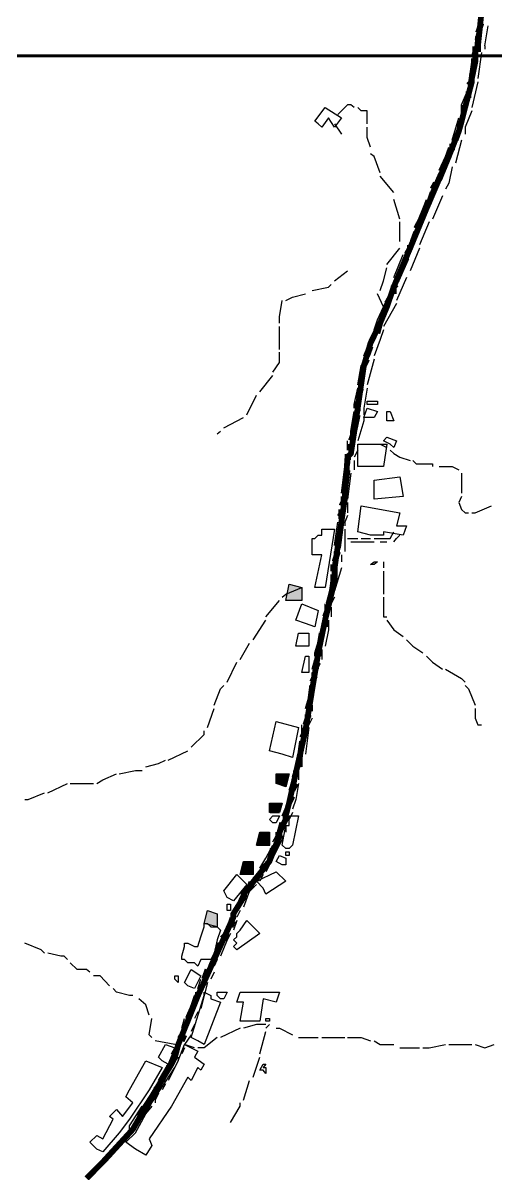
# Model space of a CAD drawing. Header units: millimetres. Extents: x -3588 to 75209, y -3737 to 38254.
# Drawn here: x 1543.4 to 1739.9, y 22630 to 23107.9 of the extents above; entities that cross this region are included whole.
import ezdxf

# ---------------------------------------------------------------- set-up
doc = ezdxf.new("R2010")
doc.units = ezdxf.units.MM
doc.layers.add('H', color=250, linetype='Continuous')
doc.layers.add('P', color=253, linetype='Continuous')

msp = doc.modelspace()

# ---------------------------------------------------------------- hatches: boundary and pattern name
at = {"layer": 'H', "linetype": 'Continuous'}
for points in [[(1653.925, 22874.599), (1659.574, 22873.462), (1659.574, 22867.829), (1652.789, 22867.829), (1653.925, 22874.599), (1653.925, 22874.599)], [(1648.564, 22796.116), (1653.925, 22796.116), (1652.789, 22790.755), (1648.564, 22792.163), (1648.564, 22796.116), (1648.564, 22796.116)], [(1646.019, 22783.986), (1651.38, 22783.986), (1649.972, 22779.745), (1646.019, 22779.745), (1646.019, 22783.986), (1646.019, 22783.986)], [(1641.794, 22771.839), (1646.019, 22771.839), (1646.019, 22766.205), (1640.37, 22766.205), (1641.794, 22771.839), (1641.794, 22771.839)], [(1635.008, 22759.42), (1639.249, 22759.42), (1639.249, 22754.059), (1633.6, 22754.059), (1635.008, 22759.42), (1635.008, 22759.42)], [(1620.045, 22739.095), (1624.286, 22737.975), (1624.286, 22732.326), (1618.925, 22733.734), (1620.045, 22739.095), (1620.045, 22739.095)]]:
    msp.add_hatch(color=256, dxfattribs=at).paths.add_polyline_path(points)

# ---------------------------------------------------------------- linework, layer by layer
at = {"layer": 'P'}
for points, const_width in [([(1733.815, 23111.998), (1732.407, 23098.458), (1732.407, 23097.034), (1731.271, 23097.034), (1731.271, 23091.673), (1729.862, 23084.903), (1729.862, 23083.495), (1727.03, 23072.757), (1725.621, 23067.123), (1724.501, 23063.17), (1720.26, 23052.432), (1710.946, 23030.699), (1704.176, 23014.327), (1697.391, 22998.243), (1694.574, 22990.049), (1691.758, 22983.28), (1687.805, 22975.086), (1684.972, 22965.5), (1682.443, 22947.992), (1681.019, 22938.389), (1679.611, 22929.075), (1678.202, 22927.667), (1677.066, 22911.295), (1677.066, 22910.159), (1672.841, 22881.656), (1672.841, 22876.295), (1668.888, 22859.923), (1666.056, 22846.368), (1660.694, 22813.912), (1653.925, 22783.986), (1652.516, 22778.624), (1652.516, 22777.2), (1649.972, 22771.839), (1649.972, 22770.43), (1645.731, 22759.708), (1640.37, 22752.938), (1635.008, 22746.153), (1635.008, 22744.744), (1630.783, 22737.975), (1630.783, 22736.551), (1623.998, 22721.603), (1616.092, 22704.095), (1607.914, 22683.77), (1606.506, 22678.409), (1605.081, 22675.576), (1596.904, 22662.037), (1588.998, 22648.482), (1576.579, 22634.927), (1569.809, 22628.157)], 2.417), ([(1733.815, 23111.998), (1732.407, 23098.458), (1732.407, 23097.034), (1731.271, 23097.034), (1731.271, 23091.673), (1729.862, 23084.903), (1729.862, 23083.495), (1727.03, 23072.757), (1725.621, 23067.123), (1724.501, 23063.17), (1720.26, 23052.432), (1710.946, 23030.699), (1704.176, 23014.327), (1697.391, 22998.243), (1694.574, 22990.049), (1691.758, 22983.28), (1687.805, 22975.086), (1684.972, 22965.5), (1682.443, 22947.992), (1681.019, 22938.389), (1679.611, 22929.075), (1678.202, 22927.667), (1677.066, 22911.295), (1677.066, 22910.159), (1672.841, 22881.656), (1672.841, 22876.295), (1668.888, 22859.923), (1666.056, 22846.368), (1660.694, 22813.912), (1653.925, 22783.986), (1652.516, 22778.624), (1652.516, 22777.2), (1649.972, 22771.839), (1649.972, 22770.43), (1645.731, 22759.708), (1640.37, 22752.938), (1635.008, 22746.153), (1635.008, 22744.744), (1630.783, 22737.975), (1630.783, 22736.551), (1623.998, 22721.603), (1616.092, 22704.095), (1607.914, 22683.77), (1606.506, 22678.409), (1605.081, 22675.576), (1596.904, 22662.037), (1588.998, 22648.482), (1576.579, 22634.927), (1569.809, 22628.157)], 1.2), ([(1733.815, 23107.773), (1732.407, 23103.82)], 2.417), ([(1732.407, 23102.395), (1732.407, 23098.458)], 2.417), ([(1732.407, 23097.034), (1731.271, 23097.034), (1731.271, 23091.673), (1729.862, 23086.312)], 2.417), ([(-3179.405, 23094.217), (12021.226, 23094.217)], 1.2), ([(1729.862, 23084.903), (1729.862, 23083.495), (1728.454, 23082.071)], 2.417), ([(1728.454, 23079.542), (1728.454, 23076.709)], 2.417), ([(1727.03, 23073.893), (1727.03, 23072.757), (1725.621, 23067.123), (1724.501, 23064.579)], 2.417), ([(1724.501, 23063.17), (1723.093, 23059.217)], 2.417), ([(1721.669, 23057.809), (1721.669, 23054.976)], 2.417), ([(1720.26, 23052.432), (1716.307, 23042.846)], 2.417), ([(1714.899, 23041.421), (1713.491, 23038.893)], 2.417), ([(1713.491, 23037.484), (1712.082, 23033.243)], 2.417), ([(1710.946, 23032.107), (1710.946, 23030.699), (1706.705, 23022.521)], 2.417), ([(1706.705, 23021.097), (1705.297, 23017.16)], 2.417), ([(1704.176, 23015.735), (1704.176, 23014.327), (1702.768, 23011.782)], 2.417), ([(1702.768, 23010.374), (1698.527, 23000.772)], 2.417), ([(1698.527, 22999.363), (1697.391, 22998.243), (1697.391, 22995.411)], 2.417), ([(1695.983, 22994.002), (1694.574, 22991.458)], 2.417), ([(1694.574, 22990.049), (1691.758, 22983.28), (1690.621, 22979.039)], 2.417), ([(1689.213, 22977.919), (1687.805, 22975.086)], 2.417), ([(1687.805, 22973.678), (1686.38, 22969.725)], 2.417), ([(1686.38, 22968.316), (1684.972, 22965.5), (1683.852, 22957.594)], 2.417), ([(1683.852, 22956.185), (1682.443, 22951.944)], 2.417), ([(1682.443, 22950.808), (1682.443, 22947.992), (1682.443, 22946.583)], 2.417), ([(1682.443, 22945.175), (1681.019, 22938.389), (1679.611, 22934.436)], 2.417), ([(1679.611, 22933.028), (1679.611, 22930.484)], 2.417), ([(1679.611, 22927.667), (1678.202, 22927.667), (1678.202, 22924.85)], 2.417), ([(1678.202, 22922.306), (1677.066, 22912.703)], 2.417), ([(1677.066, 22910.159), (1675.658, 22907.342)], 2.417), ([(1675.658, 22905.934), (1675.658, 22901.981)], 2.417), ([(1675.658, 22900.573), (1674.25, 22889.834)], 2.417), ([(1674.25, 22888.426), (1672.841, 22884.201)], 2.417), ([(1672.841, 22883.065), (1672.841, 22881.656), (1672.841, 22878.824)], 2.417), ([(1672.841, 22877.415), (1672.841, 22876.295), (1670.297, 22866.693)], 2.417), ([(1670.297, 22865.284), (1668.888, 22861.331)], 2.417), ([(1668.888, 22859.923), (1668.888, 22857.09)], 2.417), ([(1667.48, 22854.562), (1666.056, 22846.368), (1666.056, 22844.96)], 2.417), ([(1666.056, 22842.415), (1664.647, 22839.598)], 2.417), ([(1664.647, 22836.766), (1663.527, 22834.237)], 2.417), ([(1663.527, 22832.813), (1662.119, 22822.09)], 2.417), ([(1662.119, 22820.682), (1660.694, 22816.441)], 2.417), ([(1660.694, 22815.321), (1660.694, 22813.912), (1659.286, 22811.08)], 2.417), ([(1659.286, 22809.671), (1657.878, 22798.949)], 2.417), ([(1656.741, 22797.525), (1656.741, 22794.996)], 2.417), ([(1656.741, 22792.163), (1655.333, 22789.347)], 2.417), ([(1655.333, 22786.802), (1653.925, 22783.986), (1652.516, 22778.624), (1652.516, 22777.2)], 2.417), ([(1651.108, 22775.792), (1649.972, 22771.839)], 2.417), ([(1649.972, 22770.43), (1648.564, 22767.886)], 2.417), ([(1647.155, 22765.069), (1645.731, 22759.708), (1643.202, 22756.875)], 2.417), ([(1641.794, 22754.347), (1640.37, 22752.938), (1640.37, 22751.514)], 2.417), ([(1638.961, 22750.106), (1636.417, 22747.561)], 2.417), ([(1636.417, 22746.153), (1635.008, 22746.153), (1635.008, 22744.744), (1630.783, 22737.975), (1630.783, 22736.551)], 2.417), ([(1630.783, 22735.142), (1629.647, 22732.614)], 2.417), ([(1628.239, 22729.781), (1626.831, 22727.236)], 2.417), ([(1625.406, 22725.828), (1623.998, 22721.603), (1621.469, 22716.226)], 2.417), ([(1620.045, 22714.817), (1618.637, 22710.865)], 2.417), ([(1618.637, 22709.456), (1617.228, 22706.912)], 2.417), ([(1616.092, 22705.503), (1616.092, 22704.095), (1611.867, 22694.493)], 2.417), ([(1611.867, 22693.373), (1610.459, 22690.54)], 2.417), ([(1610.459, 22687.723), (1609.322, 22685.179)], 2.417), ([(1607.914, 22683.77), (1606.506, 22678.409), (1605.081, 22675.576), (1603.673, 22674.168)], 2.417), ([(1602.553, 22671.639), (1601.145, 22668.807)], 2.417), ([(1601.145, 22667.398), (1598.312, 22664.854)], 2.417), ([(1598.312, 22663.446), (1596.904, 22662.037), (1591.542, 22653.843)], 2.417)]:
    msp.add_lwpolyline(points, dxfattribs=dict(at, const_width=const_width))
for points in [[(1733.815, 23111.998), (1731.271, 23100.987)], [(1735.224, 23098.458), (1736.632, 23106.636)], [(1729.862, 23094.217), (1731.271, 23098.458)], [(1731.271, 23099.867), (1731.271, 23098.458)], [(1735.224, 23098.458), (1735.224, 23097.034)], [(1728.454, 23082.071), (1729.862, 23091.673), (1729.862, 23093.081)], [(1733.815, 23095.626), (1732.407, 23084.903)], [(1732.407, 23083.495), (1729.862, 23072.757)], [(1725.621, 23069.94), (1725.621, 23073.893), (1728.454, 23080.662)], [(1681.019, 23072.757), (1679.611, 23073.893), (1678.202, 23073.893), (1675.658, 23071.348), (1674.25, 23069.94)], [(1666.056, 23065.987), (1664.647, 23067.123), (1668.888, 23072.757), (1675.658, 23068.532), (1672.841, 23064.579), (1670.297, 23068.532), (1667.48, 23064.579), (1666.056, 23065.987)], [(1686.38, 23065.987), (1686.38, 23071.348), (1683.852, 23071.348), (1682.443, 23072.757)], [(1729.862, 23071.348), (1727.03, 23064.579), (1727.03, 23061.746)], [(1672.841, 23065.987), (1675.658, 23061.746)], [(1687.805, 23056.385), (1686.38, 23060.338), (1686.38, 23064.579)], [(1721.669, 23059.217), (1724.501, 23068.532)], [(1716.307, 23046.798), (1718.852, 23052.432), (1720.26, 23056.385)], [(1725.621, 23059.217), (1723.093, 23049.615)], [(1691.758, 23045.662), (1689.213, 23052.432), (1687.805, 23053.568)], [(1712.082, 23036.06), (1716.307, 23045.662)], [(1721.669, 23048.207), (1720.26, 23041.421), (1718.852, 23038.893)], [(1697.391, 23037.484), (1691.758, 23044.254)], [(1717.716, 23036.06), (1713.491, 23026.474)], [(1699.935, 23026.474), (1697.391, 23034.652)], [(1706.705, 23023.929), (1709.538, 23030.699), (1710.946, 23034.652)], [(1699.935, 23017.16), (1699.935, 23018.568), (1699.935, 23025.338)], [(1702.768, 23012.919), (1704.176, 23015.735), (1706.705, 23022.521)], [(1712.082, 23025.338), (1708.129, 23015.735)], [(1694.574, 23007.557), (1699.935, 23014.327)], [(1697.391, 23002.196), (1701.344, 23011.782)], [(1708.129, 23014.327), (1704.176, 23005.013)], [(1672.841, 23000.772), (1678.202, 23005.013)], [(1691.758, 22996.835), (1693.166, 23000.772), (1694.574, 23006.149)], [(1702.768, 23002.196), (1698.527, 22992.594)], [(1663.527, 22996.835), (1670.297, 22998.243), (1671.433, 22999.363)], [(1693.166, 22990.049), (1697.391, 22999.363)], [(1652.516, 22992.594), (1655.333, 22994.002), (1660.694, 22995.411)], [(1693.166, 22990.049), (1690.621, 22995.411)], [(1649.972, 22983.28), (1649.972, 22985.824), (1651.108, 22992.594)], [(1689.213, 22980.447), (1690.621, 22984.688), (1693.166, 22990.049)], [(1698.527, 22991.458), (1693.166, 22981.871)], [(1649.972, 22972.269), (1649.972, 22981.871)], [(1684.972, 22969.725), (1687.805, 22976.51), (1689.213, 22979.039)], [(1693.166, 22980.447), (1691.758, 22976.51), (1689.213, 22969.725)], [(1647.155, 22962.955), (1649.972, 22966.908), (1649.972, 22971.133)], [(1682.443, 22957.594), (1683.852, 22965.5), (1684.972, 22966.908)], [(1689.213, 22968.316), (1686.38, 22957.594)], [(1641.794, 22954.761), (1647.155, 22961.547)], [(1681.019, 22949.4), (1682.443, 22956.185)], [(1686.38, 22956.185), (1684.972, 22947.992)], [(1636.417, 22945.175), (1640.37, 22953.353)], [(1687.805, 22949.4), (1686.38, 22949.4), (1686.38, 22950.808), (1690.621, 22950.808), (1690.621, 22949.4), (1687.805, 22949.4)], [(1679.611, 22935.861), (1679.611, 22938.389), (1681.019, 22946.583)], [(1681.019, 22947.992), (1681.019, 22949.4)], [(1687.805, 22944.039), (1684.972, 22944.039), (1686.38, 22947.992), (1690.621, 22946.583), (1689.213, 22944.039), (1687.805, 22944.039)], [(1684.972, 22947.992), (1684.972, 22945.175)], [(1694.574, 22944.039), (1694.574, 22946.583), (1695.983, 22946.583), (1697.391, 22942.63), (1694.574, 22942.63), (1694.574, 22944.039)], [(1626.831, 22939.798), (1635.008, 22944.039)], [(1684.972, 22944.039), (1684.972, 22942.63), (1682.443, 22934.436)], [(1623.998, 22937.269), (1625.406, 22938.389)], [(1695.983, 22933.028), (1693.166, 22934.436), (1694.574, 22935.861), (1698.527, 22934.436), (1697.391, 22931.62), (1695.983, 22933.028)], [(1678.202, 22930.484), (1678.202, 22934.436)], [(1682.443, 22930.484), (1681.019, 22927.667)], [(1682.443, 22927.667), (1682.443, 22933.028), (1694.574, 22933.028), (1693.166, 22923.714), (1682.443, 22923.714), (1682.443, 22927.667)], [(1682.443, 22933.028), (1684.972, 22933.028)], [(1686.38, 22933.028), (1691.758, 22933.028), (1694.574, 22931.62)], [(1695.983, 22930.484), (1697.391, 22929.075), (1699.935, 22927.667), (1704.176, 22926.259)], [(1678.202, 22924.85), (1678.202, 22929.075)], [(1681.019, 22926.259), (1681.019, 22922.306)], [(1705.297, 22926.259), (1706.705, 22924.85), (1713.491, 22924.85), (1713.491, 22923.714)], [(1675.658, 22912.703), (1677.066, 22923.714)], [(1716.307, 22923.714), (1717.716, 22923.714), (1721.669, 22923.714), (1724.501, 22922.306)], [(1679.611, 22920.897), (1678.202, 22910.159)], [(1689.213, 22914.112), (1689.213, 22918.065), (1699.935, 22919.473), (1701.344, 22911.295), (1689.213, 22910.159), (1689.213, 22914.112)], [(1725.621, 22920.897), (1725.621, 22919.473), (1725.621, 22914.112), (1725.621, 22912.703)], [(1675.658, 22908.75), (1675.658, 22910.159), (1675.658, 22911.295)], [(1678.202, 22908.75), (1678.202, 22904.525)], [(1687.805, 22895.211), (1682.443, 22896.62), (1683.852, 22907.342), (1699.935, 22904.525), (1698.527, 22899.148), (1702.768, 22899.148), (1701.344, 22895.211), (1693.166, 22896.62), (1693.166, 22895.211), (1687.805, 22895.211)], [(1725.621, 22911.295), (1724.501, 22908.75), (1725.621, 22905.934), (1727.03, 22904.525), (1728.454, 22904.525)], [(1729.862, 22904.525), (1731.271, 22904.525), (1738.04, 22907.342)], [(1674.25, 22903.389), (1675.658, 22905.934)], [(1678.202, 22903.389), (1677.066, 22900.573), (1677.066, 22899.148)], [(1667.48, 22873.462), (1664.647, 22873.462), (1667.48, 22887.017), (1663.527, 22887.017), (1663.527, 22893.787), (1664.647, 22893.787), (1666.056, 22895.211), (1667.48, 22895.211), (1667.48, 22897.74), (1672.841, 22897.74), (1668.888, 22873.462), (1667.48, 22873.462)], [(1672.841, 22890.97), (1674.25, 22900.573)], [(1677.066, 22897.74), (1677.066, 22893.787)], [(1677.066, 22893.787), (1677.066, 22892.379)], [(1677.066, 22892.379), (1677.066, 22888.426)], [(1678.202, 22893.787), (1682.443, 22893.787)], [(1679.611, 22892.379), (1683.852, 22892.379), (1689.213, 22892.379)], [(1683.852, 22893.787), (1684.972, 22893.787), (1687.805, 22893.787)], [(1689.213, 22893.787), (1693.166, 22893.787), (1695.983, 22893.787), (1697.391, 22896.62)], [(1691.758, 22892.379), (1694.574, 22892.379)], [(1697.391, 22892.379), (1698.527, 22893.787), (1699.935, 22895.211)], [(1672.841, 22885.609), (1672.841, 22888.426)], [(1671.433, 22880.248), (1671.433, 22883.065)], [(1675.658, 22887.017), (1675.658, 22884.201)], [(1689.213, 22883.065), (1687.805, 22883.065), (1689.213, 22884.201), (1690.621, 22884.201), (1689.213, 22883.065)], [(1693.166, 22884.201), (1693.166, 22881.656)], [(1670.297, 22868.101), (1671.433, 22876.295), (1671.433, 22878.824)], [(1675.658, 22881.656), (1672.841, 22872.054)], [(1693.166, 22880.248), (1693.166, 22870.646)], [(1651.108, 22869.509), (1652.516, 22870.646), (1659.286, 22873.462)], [(1653.925, 22874.887), (1659.286, 22873.462), (1659.286, 22868.101), (1652.516, 22868.101), (1653.925, 22874.887), (1653.925, 22874.887)], [(1672.841, 22869.509), (1671.433, 22866.693)], [(1693.166, 22869.509), (1693.166, 22861.331), (1694.574, 22861.331)], [(1644.323, 22861.331), (1649.972, 22868.101)], [(1660.694, 22858.499), (1656.741, 22859.923), (1659.286, 22866.693), (1666.056, 22863.876), (1664.647, 22857.09), (1660.694, 22858.499)], [(1668.888, 22862.74), (1668.888, 22866.693)], [(1671.433, 22865.284), (1671.433, 22861.331)], [(1638.961, 22851.729), (1644.323, 22859.923)], [(1667.48, 22857.09), (1668.888, 22861.331)], [(1670.297, 22859.923), (1670.297, 22855.97), (1668.888, 22849.185)], [(1694.574, 22859.923), (1697.391, 22855.97), (1701.344, 22853.138)], [(1659.286, 22854.562), (1662.119, 22854.562), (1662.119, 22849.185), (1656.741, 22849.185), (1657.878, 22854.562), (1659.286, 22854.562)], [(1664.647, 22844.96), (1664.647, 22846.368), (1667.48, 22855.97)], [(1633.6, 22843.551), (1637.553, 22850.321)], [(1702.768, 22851.729), (1705.297, 22849.185), (1709.538, 22846.368)], [(1660.694, 22838.174), (1659.286, 22838.174), (1660.694, 22844.96), (1662.119, 22844.96), (1662.119, 22838.174), (1660.694, 22838.174)], [(1667.48, 22847.776), (1667.48, 22843.551)], [(1710.946, 22844.96), (1713.491, 22842.415), (1717.716, 22839.598)], [(1628.239, 22834.237), (1632.192, 22842.415)], [(1663.527, 22839.598), (1664.647, 22843.551)], [(1666.056, 22842.415), (1666.056, 22839.598)], [(1663.527, 22835.646), (1663.527, 22838.174)], [(1664.647, 22836.766), (1663.527, 22827.452)], [(1718.852, 22839.598), (1725.621, 22835.646), (1727.03, 22834.237)], [(1622.878, 22824.635), (1625.406, 22831.405), (1626.831, 22832.813)], [(1660.694, 22823.227), (1663.527, 22832.813)], [(1727.03, 22832.813), (1728.454, 22831.405), (1731.271, 22824.635)], [(1620.045, 22815.321), (1622.878, 22823.227)], [(1660.694, 22817.849), (1660.694, 22820.682)], [(1663.527, 22824.635), (1663.527, 22822.09)], [(1731.271, 22823.227), (1731.271, 22819.274), (1732.407, 22816.441), (1733.815, 22816.441)], [(1651.108, 22804.31), (1645.731, 22805.719), (1648.564, 22817.849), (1657.878, 22815.321), (1655.333, 22802.902), (1651.108, 22804.31)], [(1659.286, 22812.488), (1659.286, 22813.912), (1659.286, 22816.441)], [(1663.527, 22819.274), (1662.119, 22816.441)], [(1613.275, 22807.127), (1618.637, 22812.488), (1618.637, 22813.912)], [(1656.741, 22800.357), (1659.286, 22811.08)], [(1662.119, 22815.321), (1660.694, 22804.31)], [(1594.359, 22798.949), (1599.72, 22800.357), (1602.553, 22801.766)], [(1603.673, 22801.766), (1611.867, 22805.719)], [(1659.286, 22802.902), (1659.286, 22798.949)], [(1583.348, 22796.116), (1590.134, 22797.525), (1592.951, 22797.525)], [(1655.333, 22794.996), (1656.741, 22798.949)], [(1657.878, 22797.525), (1657.878, 22793.588)], [(1553.71, 22788.211), (1561.903, 22792.163)], [(1563.024, 22792.163), (1567.265, 22792.163), (1571.218, 22792.163), (1572.626, 22792.163)], [(1574.034, 22792.163), (1576.579, 22793.588), (1582.228, 22796.116)], [(1648.564, 22796.116), (1653.925, 22796.116), (1652.516, 22790.755), (1648.564, 22792.163), (1648.564, 22796.116), (1648.564, 22796.116)], [(1653.925, 22789.347), (1655.333, 22793.588)], [(1657.878, 22792.163), (1656.741, 22785.394), (1655.333, 22781.441)], [(1544.107, 22785.394), (1545.532, 22785.394), (1552.301, 22788.211)], [(1651.108, 22778.624), (1653.925, 22785.394), (1653.925, 22788.211)], [(1645.731, 22783.986), (1651.108, 22783.986), (1649.972, 22780.033), (1645.731, 22780.033), (1645.731, 22783.986), (1645.731, 22783.986)], [(1647.155, 22775.792), (1645.731, 22777.2), (1647.155, 22778.624), (1649.972, 22778.624), (1648.564, 22775.792), (1647.155, 22775.792)], [(1652.516, 22765.069), (1651.108, 22766.477), (1652.516, 22774.671), (1653.925, 22774.671), (1653.925, 22778.624), (1657.878, 22778.624), (1655.333, 22766.477), (1653.925, 22765.069), (1652.516, 22765.069)], [(1655.333, 22780.033), (1653.925, 22777.2)], [(1649.972, 22773.263), (1651.108, 22775.792)], [(1652.516, 22774.671), (1652.516, 22771.839)], [(1641.794, 22771.839), (1645.731, 22771.839), (1645.731, 22766.477), (1640.37, 22766.477), (1641.794, 22771.839), (1641.794, 22771.839)], [(1647.155, 22767.886), (1648.564, 22770.43), (1648.564, 22771.839)], [(1651.108, 22770.43), (1651.108, 22769.022), (1647.155, 22761.116)], [(1641.794, 22756.875), (1644.323, 22761.116), (1647.155, 22766.477)], [(1652.516, 22762.252), (1652.516, 22763.661), (1653.925, 22763.661), (1653.925, 22762.252), (1652.516, 22762.252)], [(1635.008, 22759.708), (1638.961, 22759.708), (1638.961, 22754.347), (1633.6, 22754.347), (1635.008, 22759.708), (1635.008, 22759.708)], [(1651.108, 22758.3), (1648.564, 22759.708), (1649.972, 22762.252), (1652.516, 22761.116), (1652.516, 22758.3), (1651.108, 22758.3)], [(1628.239, 22744.744), (1626.831, 22747.561), (1632.192, 22754.347), (1636.417, 22750.106), (1630.783, 22743.336), (1628.239, 22744.744)], [(1638.961, 22752.938), (1641.794, 22755.467)], [(1643.202, 22748.697), (1640.37, 22751.514), (1648.564, 22755.467), (1652.516, 22751.514), (1644.323, 22746.153), (1643.202, 22748.697)], [(1643.202, 22754.347), (1641.794, 22751.514)], [(1645.731, 22758.3), (1644.323, 22755.467)], [(1640.37, 22750.106), (1637.553, 22747.561), (1635.008, 22740.792)], [(1636.417, 22748.697), (1637.553, 22751.514)], [(1630.783, 22737.975), (1633.6, 22744.744), (1635.008, 22747.561)], [(1620.045, 22739.383), (1623.998, 22737.975), (1623.998, 22732.614), (1618.637, 22734.022), (1620.045, 22739.383), (1620.045, 22739.383)], [(1628.239, 22739.383), (1628.239, 22740.792), (1628.239, 22741.928), (1629.647, 22741.928), (1629.647, 22740.792), (1629.647, 22739.383), (1628.239, 22739.383)], [(1633.6, 22739.383), (1632.192, 22736.551)], [(1628.239, 22732.614), (1629.647, 22736.551)], [(1632.192, 22723.011), (1630.783, 22724.42), (1632.192, 22725.828), (1630.783, 22727.236), (1632.192, 22728.373), (1632.192, 22729.781), (1633.6, 22731.189), (1636.417, 22735.142), (1641.794, 22729.781), (1632.192, 22723.011)], [(1632.192, 22735.142), (1630.783, 22731.189)], [(1620.045, 22734.022), (1621.469, 22732.614), (1623.998, 22732.614), (1625.406, 22731.189), (1623.998, 22727.236), (1622.878, 22721.603), (1621.469, 22719.058), (1618.637, 22719.058), (1617.228, 22719.058), (1616.092, 22716.226), (1614.684, 22717.65), (1611.867, 22717.65), (1610.459, 22719.058), (1609.322, 22719.058), (1609.322, 22720.467), (1610.459, 22724.42), (1610.459, 22725.828), (1611.867, 22725.828), (1614.684, 22724.42), (1616.092, 22724.42), (1617.228, 22728.373), (1618.637, 22732.614), (1618.637, 22734.022), (1620.045, 22734.022)], [(1625.406, 22728.373), (1628.239, 22731.189)], [(1629.647, 22729.781), (1628.239, 22727.236), (1625.406, 22720.467)], [(1552.301, 22721.603), (1550.893, 22723.011), (1544.107, 22725.828)], [(1621.469, 22716.226), (1622.878, 22721.603), (1625.406, 22725.828)], [(1561.903, 22719.058), (1560.495, 22720.467), (1559.071, 22720.467), (1553.71, 22721.603)], [(1571.218, 22713.697), (1569.809, 22714.817), (1565.856, 22714.817), (1563.024, 22717.65)], [(1623.998, 22719.058), (1622.878, 22716.226)], [(1579.396, 22708.048), (1575.443, 22712.289), (1572.626, 22712.289)], [(1606.506, 22710.865), (1606.506, 22712.289), (1607.914, 22712.289), (1607.914, 22709.456), (1606.506, 22710.865)], [(1611.867, 22708.048), (1610.459, 22709.456), (1613.275, 22714.817), (1617.228, 22712.289), (1614.684, 22706.912), (1611.867, 22708.048)], [(1616.092, 22706.912), (1617.228, 22710.865)], [(1618.637, 22712.289), (1620.045, 22714.817)], [(1622.878, 22713.697), (1621.469, 22710.865)], [(1588.998, 22704.095), (1587.589, 22704.095), (1582.228, 22705.503), (1580.82, 22706.912)], [(1620.045, 22709.456), (1617.228, 22698.734)], [(1595.767, 22695.901), (1594.359, 22700.142), (1591.542, 22702.687)], [(1611.867, 22695.901), (1614.684, 22704.095), (1616.092, 22705.503)], [(1616.092, 22685.179), (1613.275, 22686.587), (1618.637, 22704.095), (1618.637, 22705.503), (1621.469, 22704.095), (1621.469, 22702.687), (1625.406, 22701.278), (1618.637, 22683.77), (1616.092, 22685.179)], [(1625.406, 22702.687), (1623.998, 22704.095), (1623.998, 22705.503), (1628.239, 22705.503), (1626.831, 22702.687), (1625.406, 22702.687)], [(1637.553, 22693.373), (1633.6, 22693.373), (1635.008, 22701.278), (1632.192, 22701.278), (1633.6, 22705.503), (1641.794, 22705.503), (1643.202, 22705.503), (1649.972, 22705.503), (1648.564, 22701.278), (1643.202, 22702.687), (1641.794, 22693.373), (1637.553, 22693.373)], [(1616.092, 22697.325), (1614.684, 22694.493)], [(1596.904, 22686.587), (1595.767, 22687.723), (1596.904, 22694.493)], [(1609.322, 22690.54), (1610.459, 22694.493)], [(1614.684, 22691.964), (1613.275, 22689.132)], [(1644.323, 22691.964), (1640.37, 22691.964), (1635.008, 22690.54)], [(1644.323, 22693.373), (1644.323, 22694.493), (1645.731, 22694.493), (1645.731, 22693.373), (1644.323, 22693.373)], [(1644.323, 22690.54), (1645.731, 22691.964)], [(1607.914, 22686.587), (1609.322, 22689.132)], [(1613.275, 22687.723), (1610.459, 22683.77)], [(1633.6, 22690.54), (1625.406, 22686.587)], [(1641.794, 22679.817), (1644.323, 22689.132)], [(1648.564, 22690.54), (1649.972, 22690.54), (1655.333, 22687.723)], [(1590.134, 22640.304), (1586.181, 22643.121), (1590.134, 22647.074), (1596.904, 22659.493), (1606.506, 22674.168), (1607.914, 22677.001), (1610.459, 22683.77), (1616.092, 22680.954), (1614.684, 22678.409), (1618.637, 22675.576), (1617.228, 22673.048), (1616.092, 22674.168), (1613.275, 22668.807), (1611.867, 22670.215), (1605.081, 22658.084), (1595.767, 22644.529), (1596.904, 22641.713), (1594.359, 22637.76), (1590.134, 22640.304)], [(1606.506, 22683.77), (1598.312, 22685.179)], [(1601.145, 22677.001), (1599.72, 22678.409), (1602.553, 22683.77), (1606.506, 22682.362), (1603.673, 22675.576), (1601.145, 22677.001)], [(1605.081, 22679.817), (1606.506, 22682.362)], [(1606.506, 22683.77), (1607.914, 22683.77)], [(1610.459, 22682.362), (1609.322, 22679.817)], [(1614.684, 22682.362), (1610.459, 22683.77)], [(1623.998, 22686.587), (1618.637, 22682.362), (1616.092, 22682.362)], [(1657.878, 22686.587), (1659.286, 22686.587), (1666.056, 22686.587)], [(1667.48, 22686.587), (1672.841, 22686.587), (1677.066, 22686.587)], [(1678.202, 22686.587), (1683.852, 22686.587), (1687.805, 22685.179)], [(1689.213, 22685.179), (1691.758, 22683.77), (1697.391, 22683.77)], [(1699.935, 22682.362), (1708.129, 22682.362)], [(1709.538, 22682.362), (1712.082, 22682.362), (1718.852, 22683.77)], [(1720.26, 22683.77), (1725.621, 22683.77), (1729.862, 22683.77)], [(1731.271, 22683.77), (1735.224, 22682.362), (1739.177, 22683.77)], [(1607.914, 22678.409), (1607.914, 22677.001), (1603.673, 22668.807)], [(1638.961, 22670.215), (1641.794, 22678.409)], [(1574.034, 22640.304), (1571.218, 22643.121), (1574.034, 22645.937), (1576.579, 22644.529), (1580.82, 22652.723), (1579.396, 22653.843), (1582.228, 22656.676), (1584.757, 22653.843), (1588.998, 22659.493), (1586.181, 22662.037), (1587.589, 22664.854), (1594.359, 22677.001), (1601.145, 22674.168), (1595.767, 22664.854), (1587.589, 22652.723), (1583.348, 22647.074), (1576.579, 22639.168), (1574.034, 22640.304)], [(1599.72, 22668.807), (1603.673, 22675.576), (1605.081, 22677.001)], [(1643.202, 22673.048), (1641.794, 22673.048), (1643.202, 22675.576), (1644.323, 22675.576), (1643.202, 22674.168), (1644.323, 22674.168), (1644.323, 22671.639), (1643.202, 22673.048)], [(1635.008, 22660.629), (1637.553, 22668.807)], [(1596.904, 22663.446), (1598.312, 22666.262)], [(1599.72, 22663.446), (1598.312, 22660.629), (1598.312, 22659.493)], [(1602.553, 22667.398), (1601.145, 22664.854)], [(1587.589, 22648.482), (1587.589, 22649.89), (1592.951, 22658.084)], [(1596.904, 22658.084), (1590.134, 22649.89)], [(1594.359, 22659.493), (1595.767, 22662.037)], [(1629.647, 22651.315), (1633.6, 22658.084), (1633.6, 22659.493)]]:
    msp.add_lwpolyline(points, dxfattribs=at)

doc.saveas('drawing.dxf')
